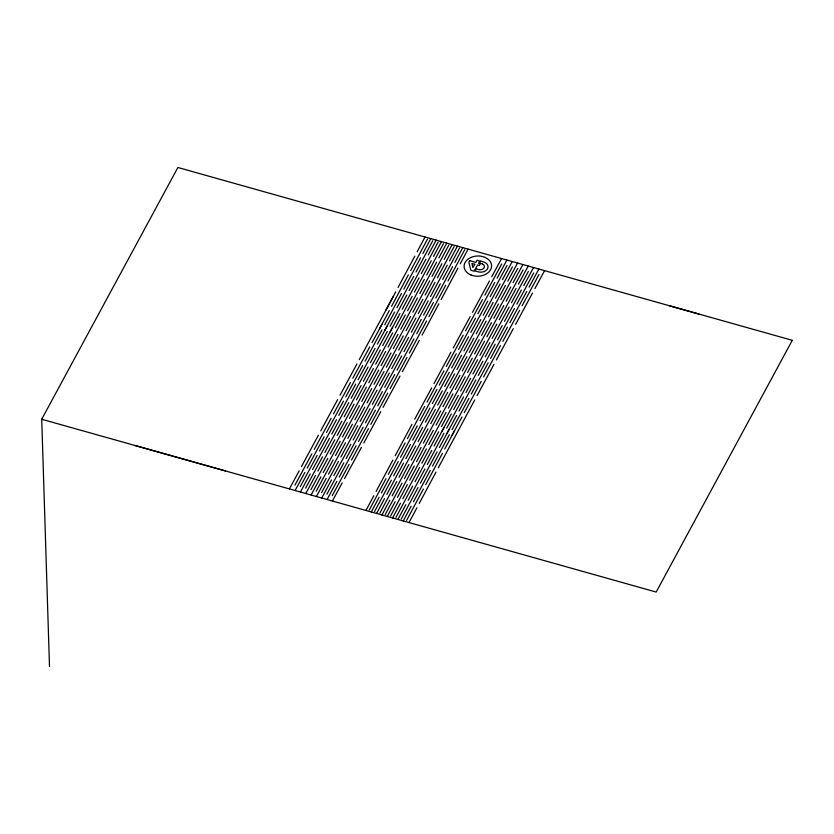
<?xml version="1.0" encoding="UTF-8"?>
<svg xmlns="http://www.w3.org/2000/svg" width="834" height="834" viewBox="0 0 834 834"><rect width="100%" height="100%" fill="white"/><g stroke="black" fill="none" stroke-linecap="round" stroke-linejoin="round"><path stroke-width="1.25" d="M426.622 320.954L409.327 353.126M407.409 438.632L424.694 406.45M385.944 310.123L395.733 291.827M398.058 287.48L414.832 256.132M417.146 251.785L425.048 237.012M393.116 296.81L359.277 359.621M379.491 328.867L389.269 310.571M391.584 306.255L408.347 274.907M410.672 270.56L427.435 239.212M384.724 324.812L401.467 293.505M403.802 289.148L420.565 257.81M422.89 253.453L430.813 238.628M384.828 330.347L394.607 312.062M396.921 307.736L413.685 276.398M432.763 240.734L416.01 272.04M390.062 326.292L406.804 294.986M425.903 259.249L409.14 290.628M428.207 254.933L436.13 240.129M390.166 331.828L397.943 317.274M399.934 313.574L397.954 317.243M419.022 277.837L402.259 309.216M421.347 273.531L438.1 242.173M412.142 296.424L395.379 327.772M431.22 260.761L414.477 292.119M433.544 256.413L441.457 241.62M424.36 279.327L407.597 310.707M426.685 275.012L443.438 243.695M400.716 329.253L417.48 297.915M419.815 293.558L436.578 262.22M438.882 257.894L446.784 243.121M410.609 316.503L393.335 348.633M412.934 312.145L429.698 280.808M432.022 276.45L448.775 245.144M406.054 330.744L422.817 299.396M425.152 295.048L441.916 263.7M444.22 259.384L452.111 244.623M415.947 317.983L398.673 350.124M418.272 313.636L435.035 282.288M437.36 277.941L454.113 246.624M411.391 332.224L428.155 300.876M430.49 296.529L447.253 265.181M449.557 260.865L457.449 246.124M421.285 319.464L404 351.625M423.609 315.116L440.373 283.779M442.698 279.421L459.451 248.105M416.729 333.704L433.492 302.367M435.828 298.009L452.591 266.671M454.895 262.345L462.776 247.625M428.947 316.597L445.71 285.259M448.035 280.902L464.788 249.595M422.067 335.185L438.83 303.847M441.165 299.489L457.929 268.152M460.232 263.825L468.103 249.116M365.949 510.471L373.809 495.761M376.113 491.434L392.877 460.087M395.201 455.739L411.954 424.391M369.264 510.001L385.996 478.685M388.331 474.327L405.084 442.979M371.276 511.972L379.147 497.241M381.451 492.915L398.214 461.577M400.539 457.22L417.292 425.872M374.602 511.482L391.334 480.165M393.669 475.807L410.422 444.47M412.747 440.112L430.021 407.951M376.603 513.463L384.484 498.722M386.799 494.406L403.552 463.058M405.877 458.7L422.629 427.362M379.939 512.962L396.682 481.645M399.006 477.298L415.759 445.95M418.084 441.593L435.348 409.452M381.93 514.964L389.822 500.202M392.136 495.886L408.889 464.538M411.214 460.191L427.967 428.843M385.277 514.442L402.019 483.126M404.344 478.779L421.097 447.431M423.422 443.083L440.675 410.953M387.268 516.465L395.16 501.693M397.474 497.366L414.227 466.018M416.552 461.671L433.305 430.323M407.357 484.617L390.614 515.923M409.692 480.228L426.435 448.911M392.595 517.966L400.497 503.173M402.822 498.815L419.565 467.467M421.889 463.151L438.642 431.803M412.694 486.097L395.952 517.414M415.019 481.739L431.772 450.402M434.076 446.034L443.855 427.748M397.922 519.457L405.835 504.653M408.16 500.306L424.902 468.989M427.227 464.601L443.959 433.284M401.29 518.894L418.032 487.536M420.357 483.188L437.11 451.84M439.424 447.524L449.192 429.229M403.239 520.948L411.162 506.134M413.487 501.776L430.24 470.428M432.565 466.081L449.307 434.764M406.617 520.364L423.37 489.026M425.694 484.669L442.447 453.321M444.762 449.005L454.53 430.709M409.004 522.574L416.896 507.802M419.21 503.455L435.984 472.096M438.309 467.749L474.734 399.955M373.392 368.524L356.441 399.809M392.637 332.902L375.707 364.197M388.05 347.1L405.272 315.023M465.268 376.832L448.327 408.128M484.533 341.189L467.593 372.485M441.384 426.674L458.314 395.379M460.66 391.031L477.58 359.725M470.595 378.334L453.654 409.63M489.86 342.691L472.961 373.955M465.987 392.522L482.907 361.226M478.289 375.456L495.188 344.181M49.498 666.512L41.721 419.21L177.892 167.488L792.279 340.314M134.722 445.429L225.284 470.897M289.388 488.922L299.135 470.897M301.491 466.56L318.39 435.223M320.736 430.876L337.655 399.611M340.022 395.243L356.931 363.968M294.934 485.138L311.843 453.873M314.282 449.411L331.161 418.209M333.496 413.893L350.426 382.597M352.782 378.25L369.712 346.954M372.047 342.638L381.92 324.374M295.09 490.528L304.89 472.409M307.225 468.103L324.155 436.808M326.542 432.429L343.452 401.164M345.808 396.817L362.738 365.521M365.083 361.174L381.993 329.91M300.261 486.639L317.181 455.374M319.526 451.027L336.498 419.7M358.109 379.741L375.039 348.445M377.375 344.14L387.226 325.865M300.417 492.029L310.217 473.91M312.552 469.594L329.482 438.298M331.828 433.951L348.758 402.655M370.411 362.675L387.33 331.411M305.598 488.14L322.508 456.876M324.853 452.528L341.825 421.201M344.171 416.854L361.091 385.589M382.702 345.63L392.553 327.366M305.755 493.519L315.544 475.411M317.879 471.095L334.809 439.799M337.165 435.452L354.096 404.156M310.926 489.641L327.835 458.366M330.191 454.03L347.152 422.702M368.784 382.712L385.694 351.448M311.082 495.021L320.882 476.912M323.206 472.597L340.136 441.301M342.493 436.953L359.423 405.658M361.758 401.342L378.688 370.046M381.034 365.699L397.964 334.403M316.253 491.132L333.162 459.868M335.518 455.52L352.448 424.225M354.794 419.877L371.714 388.613M374.059 384.276L390.99 352.97M316.409 496.522L326.209 478.414M328.544 474.098L345.474 442.802M347.82 438.455L364.75 407.159M367.085 402.843L384.015 371.547M386.361 367.2L403.291 335.904M321.58 492.633L338.5 461.369M340.845 457.022L357.776 425.726M360.121 421.378L377.041 390.114M379.387 385.767L396.317 354.471M321.736 498.023L331.536 479.904M333.871 475.599L350.801 444.293M353.147 439.956L370.077 408.66M372.412 404.344L389.342 373.048M391.699 368.701L408.618 337.405M326.907 494.135L343.827 462.87M346.173 458.523L363.103 427.227M365.459 422.88L382.368 391.615M384.714 387.268L401.644 355.972M327.064 499.524L336.863 481.406M339.198 477.09L356.128 445.794M358.484 441.447L375.404 410.151M377.739 405.835L394.67 374.539M397.026 370.202L413.956 338.896M332.245 495.636L349.154 464.371M351.5 460.024L368.43 428.728M370.786 424.381L387.695 393.116M390.051 388.769L406.982 357.473M41.7 419.252L332.401 501.015L342.19 482.907M344.525 478.591L361.456 447.295M363.812 442.948L380.742 411.652M383.077 407.336L400.007 376.04M402.353 371.693L419.283 340.397M414.738 419.179L431.658 387.883M434.014 383.536L450.933 352.24M453.258 347.924L470.178 316.628M472.534 312.281L489.454 280.975M491.789 276.659L501.578 258.55M427.039 402.113L443.959 370.807M446.305 366.46L463.214 335.195M465.56 330.848L482.479 299.552M484.835 295.205L501.734 263.94M420.065 420.68L436.985 389.384M439.341 385.037L456.261 353.741M458.596 349.425L475.516 318.119M477.861 313.772L494.781 282.476M497.116 278.16L506.905 260.052M432.366 403.604L449.286 372.308M451.642 367.961L468.541 336.696M470.887 332.349L487.817 301.053M490.163 296.706L507.062 265.431M425.403 422.181L442.322 390.875M444.668 386.538L461.588 355.232M463.923 350.916L480.843 319.62M483.188 315.273L500.108 283.977M502.443 279.661L512.232 261.542M437.704 405.105L454.624 373.809M456.969 369.462L473.868 338.187M476.224 333.85L493.144 302.544M495.49 298.197L512.399 266.932M430.73 423.672L447.649 392.376M449.995 388.029L466.915 356.733M469.25 352.417L486.17 321.121M488.526 316.774L505.446 285.478M507.77 281.162L517.57 263.044M443.031 406.606L459.951 375.3M462.297 370.963L479.206 339.688M481.552 335.341L498.471 304.045M500.817 299.698L517.726 268.433M436.057 425.173L452.977 393.877M455.333 389.53L472.252 358.234M474.577 353.918L491.497 322.612M493.853 318.275L510.773 286.969M513.108 282.653L522.897 264.545M486.879 336.842L503.799 305.546M506.155 301.199L523.054 269.924M479.915 355.409L496.835 324.113M499.18 319.766L516.1 288.47M518.435 284.154L528.224 266.036M441.478 432.21L451.319 413.945M509.136 307.037L492.175 338.364M511.482 302.7L528.381 271.425M446.701 428.165L463.6 396.901M485.242 356.91L502.162 325.614M504.507 321.267L521.427 289.971M523.762 285.655L533.562 267.537M446.805 433.711L456.646 415.436M458.981 411.12L475.901 379.824M497.544 339.834L514.463 308.538M516.809 304.191L533.718 272.927M452.028 429.666L468.937 398.402M471.283 394.055L488.203 362.748M490.548 358.411L507.458 327.137M509.845 322.768L526.765 291.462M529.09 287.146L538.889 269.038M461.984 416.937L452.132 435.212M464.309 412.622L481.228 381.326M483.584 376.978L500.504 345.683M502.839 341.367L519.707 310.165M522.136 305.692L539.045 274.428M477.079 395.608L493.999 364.302M496.355 359.965L513.254 328.69M515.61 324.353L532.499 293.005M534.855 288.658L544.592 270.643M699.257 314.147L669.358 305.724M792.3 340.272L656.181 592.057L332.401 501.015M446.013 412.444L428.759 444.564M380.367 349.946L363.416 381.242M368.065 367.023L351.114 398.318M355.753 384.088L338.812 415.384M366.418 387.091L349.467 418.387M482.479 264.055L479.581 262.96L480.728 260.938L485.023 262.502A7.204 5.306 -1.8 0 1 487.212 269.288A7.204 5.306 -1.8 0 1 478.278 271.863L475.015 270.862L476.183 268.809L478.852 269.611A4.201 3.086 -1.8 0 0 483.97 267.964A4.201 3.086 -1.8 0 0 482.479 264.044M469.813 260.656L468.854 262.366L470.824 270.226L474.098 271.186L477.621 264.951L479.352 265.462L480.311 263.752L478.58 263.242L479.831 261.052L477.048 260.229L475.807 262.429L469.813 260.656M474.754 264.295L472.909 267.558L471.888 263.44L474.754 264.295M471.074 275.012A13.751 10.123 -1.8 0 0 491.591 265.817A13.751 10.123 -1.8 0 0 470.866 257.477A13.751 10.123 -1.8 0 0 471.074 275.012"/></g></svg>
